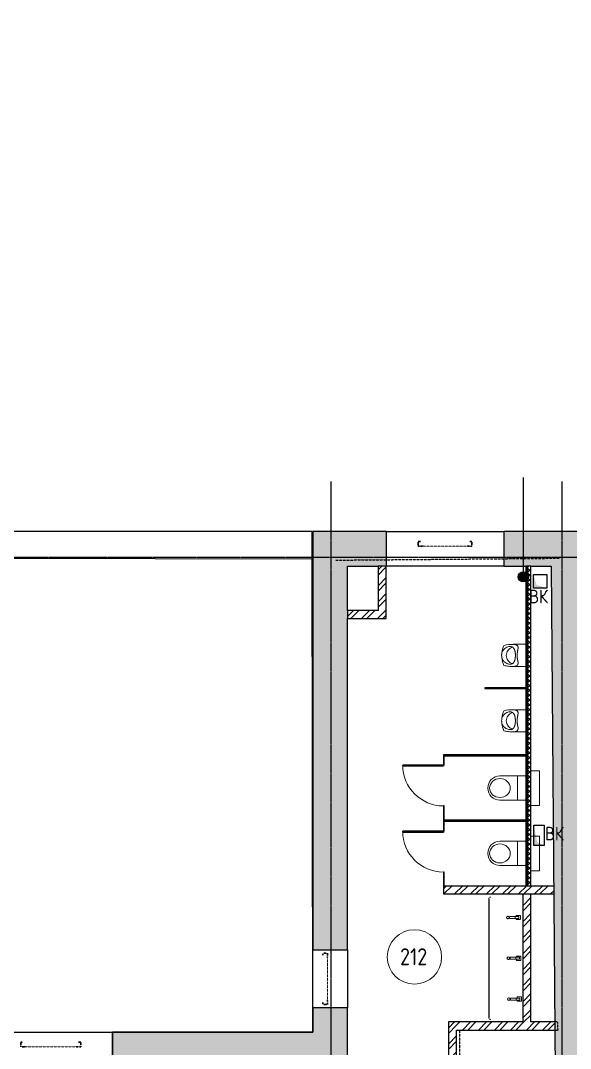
# Model space of a CAD drawing. Header units: millimetres. Extents: x -33838 to 476301, y -41806 to 120107.
# Drawn here: x 142577 to 150672, y 13478 to 28605 of the extents above; entities that cross this region are included whole.
import ezdxf

# ---------------------------------------------------------------- set-up
doc = ezdxf.new("R2010")
doc.units = ezdxf.units.MM
for name, pattern in [('ADSK_Линия сетки', [25, 20, -2.5, 0, -2.5]), ('ADSK_Сверху', [4.5, 3, -1.5]), ('ADSK_Снесено', [4.5, 3, -1.5])]:
    doc.linetypes.add(name, pattern=pattern)
for name, color, linetype, lineweight, true_color in [('_ Окна', 5, 'Continuous', 30, 0x0000ff), ('Линии', 7, 'Continuous', 9, 0x00a600), ('Обобщенные модели', 5, 'Continuous', 18, 0x0000ff), ('Стены внутренние', 5, 'Continuous', 18, 0x0000ff), ('Стены наружные', 1, 'ADSK_Снесено', 18, 0xff0000), ('Стены штриховка', 5, 'Continuous', 18, 0x0000ff)]:
    doc.layers.add(name, color=color, linetype=linetype, lineweight=lineweight, true_color=true_color)
for name, color, linetype, lineweight in [('Аннотация', 7, 'Continuous', 9), ('Двери', 251, 'Continuous', 18), ('Марки помещений', 7, 'Continuous', 20), ('Окна', 251, 'Continuous', 18), ('Перекрытие', 7, 'Continuous', 18), ('Сантехника', 251, 'Continuous', 18), ('Узлы', 7, 'Continuous', 18)]:
    doc.layers.add(name, color=color, linetype=linetype, lineweight=lineweight)
doc.styles.add('GOST Common_1', font='GOST Common_0.ttf', dxfattribs={"width": 0.9, "height": 200})
doc.styles.add('GOST Common_2', font='GOST Common_0.ttf', dxfattribs={"width": 0.9, "height": 250})
pattern_1 = [(45, (108139.4, 150), (-117.8655, 117.8655), []), (45, (108217.98, 150), (-117.8655, 117.8655), [])]
pattern_2 = [(45, (108139.4, 150), (-70.71068, 70.71068), [])]

# ---------------------------------------------------------------- blocks, each defined once
blk = doc.blocks.new('Витраж-тент со смещением вовне - 60мм 30 сдвиг-1466982-02 План 2-го этажа маркировочный')
at = {"layer": '_ Окна', "color": 161, "linetype": 'ADSK_Сверху', "true_color": 0xaaaaff}
for p, q in [((-440, 25), (-440, -45)), ((-440, 25), (-410, 25)), ((-440, -45), (-440, 25)), ((440, 25), (410, 25)), ((440, -45), (440, 25)), ((440, -45), (440, 25)), ((-380, -45), (-440, -45)), ((-380, -35), (-380, -45)), ((380, -35), (380, -45)), ((380, -45), (440, -45))]:
    blk.add_line(p, q, dxfattribs=at)
at = {"layer": 'Окна', "color": 161, "linetype": 'ADSK_Сверху', "true_color": 0xaaaaff}
blk.add_line((-380, -45), (380, -45), dxfattribs=at)
blk = doc.blocks.new('Витраж-тент со смещением вовне - 60мм 30 сдвиг-2061572-02 План 2-го этажа маркировочный')
at = {"layer": '_ Окна', "color": 161, "linetype": 'ADSK_Сверху', "true_color": 0xaaaaff}
for p, q in [((-395, 25), (-395, -45)), ((-395, 25), (-365, 25)), ((-395, -45), (-395, 25)), ((395, 25), (365, 25)), ((395, -45), (395, 25)), ((395, -45), (395, 25)), ((-335, -45), (-395, -45)), ((-335, -35), (-335, -45)), ((335, -35), (335, -45)), ((335, -45), (395, -45))]:
    blk.add_line(p, q, dxfattribs=at)
at = {"layer": 'Окна', "color": 161, "linetype": 'ADSK_Сверху', "true_color": 0xaaaaff}
blk.add_line((-335, -45), (335, -45), dxfattribs=at)
blk = doc.blocks.new('Витраж-тент со смещением вовне - 60мм 30 сдвиг-1466941-02 План 2-го этажа маркировочный')
at = {"layer": '_ Окна', "color": 161, "linetype": 'ADSK_Сверху', "true_color": 0xaaaaff}
for p, q in [((-379, 25), (-379, -45)), ((-379, 25), (-349, 25)), ((-379, -45), (-379, 25)), ((379, 25), (349, 25)), ((379, -45), (379, 25)), ((379, -45), (379, 25)), ((-319, -45), (-379, -45)), ((-319, -35), (-319, -45)), ((319, -35), (319, -45)), ((319, -45), (379, -45))]:
    blk.add_line(p, q, dxfattribs=at)
at = {"layer": 'Окна', "color": 161, "linetype": 'ADSK_Сверху', "true_color": 0xaaaaff}
blk.add_line((-319, -45), (319, -45), dxfattribs=at)
blk = doc.blocks.new('Раковина с 2-3 кранами для санузла - 500x1800 3 taps-2317887-02 План 2-го этажа маркировочный')
at = {"layer": 'Сантехника'}
for p, q in [((-764, 503), (-763, 504)), ((1018, 499), (1019, 498)), ((-490, 189), (-460, 189)), ((-490, 189), (-490, 166)), ((-460, 189), (-490, 189)), ((-490, 106), (-490, 166)), ((-460, 166), (-460, 189)), ((-460, 166), (-460, 106)), ((110, 197), (140, 197)), ((110, 197), (110, 174)), ((140, 197), (110, 197)), ((110, 114), (110, 174)), ((140, 174), (140, 197)), ((140, 174), (140, 114)), ((710, 204), (740, 204)), ((710, 204), (710, 181)), ((740, 204), (710, 204)), ((710, 121), (710, 181)), ((740, 181), (740, 204)), ((740, 181), (740, 121)), ((-507, 91), (-507, 32)), ((-490, 93), (-505, 93)), ((-505, 30), (-445, 30)), ((-490, 71), (-490, 106)), ((-460, 106), (-490, 106)), ((-490, 51), (-490, 71)), ((-460, 51), (-490, 51)), ((-460, 106), (-460, 71)), ((-445, 93), (-460, 93)), ((-460, 71), (-460, 51)), ((-444, 32), (-444, 91)), ((93, 99), (93, 39)), ((110, 101), (95, 101)), ((95, 38), (155, 38)), ((110, 79), (110, 114)), ((140, 114), (110, 114)), ((110, 59), (110, 79)), ((140, 59), (110, 59)), ((140, 114), (140, 79)), ((155, 101), (140, 101)), ((140, 79), (140, 59)), ((156, 39), (156, 99)), ((693, 106), (693, 47)), ((710, 108), (695, 108)), ((695, 45), (755, 45)), ((710, 86), (710, 121)), ((740, 121), (710, 121)), ((710, 66), (710, 86)), ((740, 66), (710, 66)), ((740, 121), (740, 86)), ((755, 108), (740, 108)), ((740, 86), (740, 66)), ((756, 47), (756, 106))]:
    blk.add_line(p, q, dxfattribs=at)
at = {"layer": 'Сантехника', "flags": 128}
for points in [[(-775, 480), (-775, 481), (-775, 482), (-775, 484), (-775, 485), (-774, 486), (-774, 487)], [(-773, 489), (-773, 491), (-773, 492), (-772, 493), (-772, 494)], [(-770, 496), (-770, 497), (-769, 498), (-768, 499), (-768, 500)], [(-758, 507), (-757, 508), (-756, 508), (-755, 508)], [(-752, 509), (-751, 509), (-750, 510), (-749, 510), (-748, 510), (-747, 510), (-745, 510), (-745, 510)], [(995, 510), (996, 510), (997, 510), (999, 510), (1000, 510), (1001, 509), (1002, 509)], [(1004, 508), (1006, 508), (1007, 508), (1008, 507), (1009, 507)], [(1011, 505), (1012, 505), (1013, 504), (1014, 503), (1015, 503)], [(1022, 493), (1023, 492), (1023, 491), (1023, 490)], [(1024, 487), (1024, 486), (1025, 485), (1025, 484), (1025, 483), (1025, 482), (1025, 480), (1025, 480)]]:
    blk.add_lwpolyline(points, dxfattribs=at)
at = {"layer": 'Сантехника'}
for centre, radius, start, end in [((-475, 215), 20, 0, 180), ((-475, 215), 20, 180, 360), ((-475, 215), 18.2, 165.1578, 180), ((-475, 215), 18.2, 180, 191.3408), ((-475, 215), 16.3, 175.3673, 180), ((-475, 215), 16.3, 175.3673, 180), ((-475, 215), 16.3, 180, 198.6206), ((-475, 215), 16.3, 180, 198.6206), ((-475, 215), 18.2, 208.9833, 219.7338), ((-475, 215), 18.2, 95.8453, 146.6627), ((-475, 215), 16.3, 216.8749, 225), ((-475, 215), 16.3, 216.8749, 225), ((-475, 215), 18.2, 225, 229.4056), ((-475, 215), 18.2, 232.7593, 242.7191), ((-475, 215), 18.2, 265.131, 274.1833), ((-475, 215), 18.2, 85.131, 94.1833), ((-475, 215), 18.2, 275.8453, 326.6627), ((-475, 215), 18.2, 52.7593, 62.7191), ((-475, 215), 16.3, 36.8749, 45), ((-475, 215), 16.3, 36.8749, 45), ((-475, 215), 18.2, 45, 49.4056), ((-475, 215), 18.2, 28.9833, 39.7338), ((-475, 215), 16.3, 0, 18.6206), ((-475, 215), 16.3, 0, 18.6206), ((-475, 215), 16.3, 355.3673, 360), ((-475, 215), 16.3, 355.3673, 360), ((-475, 215), 18.2, 0, 11.3408), ((-475, 215), 18.2, 345.1578, 360), ((125, 222), 20, 0, 180), ((125, 222), 20, 180, 360), ((125, 222), 18.2, 165.1578, 180), ((125, 222), 18.2, 180, 191.3408), ((125, 222), 16.3, 175.3673, 180), ((125, 222), 16.3, 175.3673, 180), ((125, 222), 16.3, 180, 198.6206), ((125, 222), 16.3, 180, 198.6206), ((125, 222), 18.2, 208.9833, 219.7338), ((125, 222), 18.2, 95.8453, 146.6627), ((125, 222), 16.3, 216.8749, 225), ((125, 222), 16.3, 216.8749, 225), ((125, 222), 18.2, 225, 229.4056), ((125, 222), 18.2, 232.7593, 242.7191), ((125, 222), 18.2, 265.131, 274.1833), ((125, 222), 18.2, 85.131, 94.1833), ((125, 222), 18.2, 275.8453, 326.6627), ((125, 222), 18.2, 52.7593, 62.7191), ((125, 222), 16.3, 36.8749, 45), ((125, 222), 16.3, 36.8749, 45), ((125, 222), 18.2, 45, 49.4056), ((125, 222), 18.2, 28.9833, 39.7338), ((125, 222), 16.3, 0, 18.6206), ((125, 222), 16.3, 0, 18.6206), ((125, 222), 16.3, 355.3673, 360), ((125, 222), 16.3, 355.3673, 360), ((125, 222), 18.2, 0, 11.3408), ((125, 222), 18.2, 345.1578, 360), ((725, 230), 20, 0, 180), ((725, 230), 20, 180, 360), ((725, 230), 18.2, 165.1578, 180), ((725, 230), 18.2, 180, 191.3408), ((725, 230), 16.3, 175.3673, 180), ((725, 230), 16.3, 175.3673, 180), ((725, 230), 16.3, 180, 198.6206), ((725, 230), 16.3, 180, 198.6206), ((725, 230), 18.2, 208.9833, 219.7338), ((725, 230), 18.2, 95.8453, 146.6627), ((725, 230), 16.3, 216.8749, 225), ((725, 230), 16.3, 216.8749, 225), ((725, 230), 18.2, 225, 229.4056), ((725, 230), 18.2, 232.7593, 239.3212), ((725, 230), 18.2, 265.131, 274.1833), ((725, 230), 18.2, 85.131, 94.1833), ((725, 230), 18.2, 275.8453, 326.6627), ((725, 230), 18.2, 52.7593, 62.7191), ((725, 230), 16.3, 36.8749, 45), ((725, 230), 16.3, 36.8749, 45), ((725, 230), 18.2, 45, 49.4056), ((725, 230), 18.2, 28.9833, 39.7338), ((725, 230), 16.3, 0, 18.6206), ((725, 230), 16.3, 0, 18.6206), ((725, 230), 16.3, 355.3673, 360), ((725, 230), 16.3, 355.3673, 360), ((725, 230), 18.2, 0, 11.3408), ((725, 230), 18.2, 345.1578, 360), ((-505, 91), 1.87, 120, 150), ((-505, 91), 1.87, 90, 180), ((-505, 91), 1.87, 120, 150), ((-505, 91), 1.87, 120, 150), ((-505, 32), 1.49, 180, 270), ((-445, 91), 1.87, 0, 90), ((-445, 32), 1.49, 270, 360), ((-445, 91), 1.87, 30, 60), ((-445, 91), 1.87, 30, 60), ((-445, 91), 1.87, 30, 60), ((95, 99), 1.87, 90, 180), ((95, 99), 1.87, 120, 150), ((95, 99), 1.87, 120, 150), ((95, 99), 1.87, 120, 150), ((95, 39), 1.49, 180, 270), ((155, 99), 1.87, 0, 90), ((155, 39), 1.49, 270, 360), ((155, 99), 1.87, 30, 60), ((155, 99), 1.87, 30, 60), ((155, 99), 1.87, 30, 60), ((695, 106), 1.87, 120, 150), ((695, 106), 1.87, 90, 180), ((695, 106), 1.87, 120, 150), ((695, 106), 1.87, 120, 150), ((695, 47), 1.49, 180, 270), ((755, 106), 1.87, 0, 90), ((755, 47), 1.49, 270, 360), ((755, 106), 1.87, 30, 60), ((755, 106), 1.87, 30, 60), ((755, 106), 1.87, 30, 60)]:
    blk.add_arc(centre, radius, start, end, dxfattribs=at)
blk = doc.blocks.new('Дверь-Одинарная-Панель - 600 x 2150 мм с_у-1872435-02 План 2-го этажа маркировочный')
at = {"layer": 'Двери', "lineweight": 30}
for p, q in [((300, 606), (288, 606)), ((288, 606), (288, 6)), ((300, 6), (300, 606)), ((288, 6), (300, 6))]:
    blk.add_line(p, q, dxfattribs=at)
at = {"layer": 'Двери'}
blk.add_arc((300, 6), 600, 90, 180, dxfattribs=at)
blk = doc.blocks.new('Туалет подвесной-Moderna R-Laufen - 000 White-V214-02 План 2-го этажа маркировочный')
at = {"layer": 'Обобщенные модели'}
for p, q in [((-53, 419), (-53, 47)), ((303, 47), (303, 419)), ((-43, 158), (293, 158))]:
    blk.add_line(p, q, dxfattribs=at)
for centre, radius, start, end in [((125, 419), 178, 360, 180), ((-43, 168), 9.89, 180, 270), ((293, 168), 9.89, 270, 360), ((-43, 47), 9.89, 180, 270), ((293, 47), 9.89, 270, 360)]:
    blk.add_arc(centre, radius, start, end, dxfattribs=at)
blk.add_ellipse((125, 418), major_axis=(0, 152), ratio=0.916517, dxfattribs=at)
at = {"layer": 'Сантехника'}
for p, q in [((-130, -38), (-130, -163)), ((380, -163), (380, -38)), ((-130, -163), (380, -163))]:
    blk.add_line(p, q, dxfattribs=at)
blk = doc.blocks.new('Туалет подвесной-Moderna R-Laufen - 000 White-2284892-02 План 2-го этажа маркировочный')
at = {"layer": 'Обобщенные модели'}
for p, q in [((-53, 419), (-53, 47)), ((303, 47), (303, 419)), ((-43, 158), (293, 158))]:
    blk.add_line(p, q, dxfattribs=at)
for centre, radius, start, end in [((125, 419), 178, 360, 180), ((-43, 168), 9.89, 180, 270), ((293, 168), 9.89, 270, 360), ((-43, 47), 9.89, 180, 270), ((293, 47), 9.89, 270, 360)]:
    blk.add_arc(centre, radius, start, end, dxfattribs=at)
blk.add_ellipse((125, 418), major_axis=(0, 152), ratio=0.916517, dxfattribs=at)
at = {"layer": 'Сантехника'}
for p, q in [((-130, -38), (-130, -163)), ((380, -163), (380, -38)), ((-130, -163), (380, -163))]:
    blk.add_line(p, q, dxfattribs=at)
blk = doc.blocks.new('Urinal_Commercial_14201 - UT104EV-1823124-02 План 2-го этажа маркировочный')
at = {"layer": 'Сантехника'}
for p, q in [((41691, 18313), (41875, 18313)), ((41875, 17987), (41691, 17987))]:
    blk.add_line(p, q, dxfattribs=at)
for centre, radius, start, end in [((41875, 18150), 353, 155.4197, 173.7904), ((41708, 18150), 120, 141.9939, 180.0061), ((41728, 18134), 146, 110.0061, 141.9939), ((41875, 18150), 353, 186.2096, 204.5782), ((41708, 18150), 120, 179.9939, 218.0061), ((41728, 18166), 146, 218.0061, 249.9939)]:
    blk.add_arc(centre, radius, start, end, dxfattribs=at)
blk.add_ellipse((41787, 17229), major_axis=(-199, 1075), ratio=0.694076, start_param=6.146838, end_param=6.328057, dxfattribs=at)
for points, knots in [([(41748, 18150), (41748, 18158), (41749, 18171), (41750, 18185), (41752, 18193), (41752, 18199), (41753, 18205), (41754, 18211), (41755, 18217), (41756, 18222), (41757, 18228), (41759, 18233), (41759, 18238), (41760, 18241), (41760, 18244), (41761, 18246), (41761, 18250), (41761, 18254), (41762, 18258), (41762, 18261), (41762, 18264), (41762, 18268), (41761, 18273), (41760, 18280), (41756, 18287), (41752, 18292), (41749, 18296), (41746, 18298), (41743, 18300), (41739, 18302), (41736, 18304), (41732, 18306), (41728, 18307), (41725, 18308), (41721, 18309), (41715, 18311), (41705, 18312), (41697, 18313), (41691, 18313)], [-1, -1, -1, -1, -0.909091, -0.863636, -0.840909, -0.818182, -0.795455, -0.772727, -0.75, -0.727273, -0.704545, -0.681818, -0.659091, -0.647727, -0.636364, -0.625, -0.613636, -0.590909, -0.568182, -0.556818, -0.545455, -0.522727, -0.5, -0.454545, -0.409091, -0.363636, -0.340909, -0.318182, -0.295455, -0.272727, -0.25, -0.227273, -0.204545, -0.181818, -0.159091, -0.136364, -0.090909, 0, 0, 0, 0]), ([(41722, 18150), (41722, 18154), (41722, 18159), (41722, 18166), (41722, 18172), (41721, 18177), (41721, 18182), (41720, 18187), (41720, 18192), (41719, 18196), (41718, 18201), (41717, 18206), (41716, 18210), (41715, 18214), (41714, 18218), (41713, 18222), (41712, 18227), (41710, 18232), (41708, 18237), (41705, 18241), (41703, 18247), (41699, 18253), (41694, 18258), (41690, 18263), (41685, 18267), (41678, 18272), (41668, 18277), (41655, 18280), (41641, 18281), (41621, 18279), (41596, 18271), (41572, 18256), (41554, 18239), (41542, 18225), (41532, 18208), (41526, 18195), (41524, 18188)], [-1, -1, -1, -1, -0.975, -0.9625, -0.95, -0.9375, -0.925, -0.9125, -0.9, -0.8875, -0.875, -0.8625, -0.85, -0.8375, -0.825, -0.8125, -0.8, -0.775, -0.7625, -0.75, -0.725, -0.7, -0.675, -0.65, -0.625, -0.6, -0.55, -0.5, -0.45, -0.4, -0.3, -0.2, -0.15, -0.1, -0.05, 0, 0, 0, 0]), ([(41524, 18112), (41526, 18105), (41532, 18092), (41542, 18075), (41554, 18061), (41572, 18044), (41596, 18029), (41621, 18021), (41641, 18019), (41655, 18020), (41668, 18023), (41678, 18028), (41685, 18033), (41690, 18037), (41694, 18042), (41699, 18047), (41703, 18053), (41705, 18059), (41708, 18063), (41710, 18068), (41712, 18073), (41713, 18078), (41714, 18082), (41715, 18086), (41716, 18090), (41717, 18094), (41718, 18099), (41719, 18103), (41720, 18108), (41720, 18113), (41721, 18118), (41721, 18123), (41722, 18128), (41722, 18134), (41722, 18141), (41722, 18146), (41722, 18150)], [-1, -1, -1, -1, -0.95, -0.9, -0.85, -0.8, -0.7, -0.6, -0.55, -0.5, -0.45, -0.4, -0.375, -0.35, -0.325, -0.3, -0.275, -0.25, -0.2375, -0.225, -0.2, -0.1875, -0.175, -0.1625, -0.15, -0.1375, -0.125, -0.1125, -0.1, -0.0875, -0.075, -0.0625, -0.05, -0.0375, -0.025, 0, 0, 0, 0]), ([(41691, 17987), (41695, 17987), (41705, 17987), (41716, 17989), (41724, 17991), (41730, 17993), (41735, 17995), (41739, 17997), (41742, 17999), (41746, 18002), (41751, 18006), (41755, 18011), (41758, 18016), (41760, 18022), (41761, 18028), (41762, 18034), (41762, 18038), (41762, 18042), (41762, 18046), (41761, 18050), (41761, 18054), (41760, 18058), (41759, 18062), (41759, 18066), (41758, 18070), (41757, 18074), (41756, 18079), (41755, 18085), (41754, 18092), (41752, 18101), (41750, 18114), (41749, 18130), (41748, 18143), (41748, 18150)], [-1, -1, -1, -1, -0.928571, -0.857143, -0.821429, -0.785714, -0.75, -0.732143, -0.714286, -0.678571, -0.642857, -0.607143, -0.571429, -0.535714, -0.5, -0.464286, -0.446429, -0.428571, -0.410714, -0.392857, -0.375, -0.357143, -0.339286, -0.321429, -0.303571, -0.285714, -0.267857, -0.25, -0.214286, -0.178571, -0.142857, -0.071429, 0, 0, 0, 0])]:
    blk.add_open_spline(points, degree=3, knots=knots, dxfattribs=at)
for points in [[(41524, 18188), (41523, 18184), (41521, 18176), (41520, 18163), (41520, 18154), (41520, 18150)], [(41520, 18150), (41520, 18146), (41520, 18137), (41521, 18124), (41523, 18116), (41524, 18112)], [(41554, 18003), (41565, 18000), (41588, 17995), (41622, 17990), (41656, 17987), (41679, 17987), (41691, 17987)]]:
    blk.add_open_spline(points, degree=3, dxfattribs=at)
blk = doc.blocks.new('ADSK_Марка_Помещение_ОдноЗначение - Номер-247393-02 План 2-го этажа маркировочный')
at = {"layer": 'Марки помещений'}
blk.add_circle((0, 0), 4, dxfattribs=at)

msp = doc.modelspace()

# ---------------------------------------------------------------- hatches: boundary and pattern name
at = {"layer": 'Аннотация', "lineweight": 25, "true_color": 0x636466}
h = msp.add_hatch(color=251, dxfattribs=at)
edge = h.paths.add_edge_path()
edge.add_arc((149978.82367, 20418.75248), 75, 0, 360)
at = {"layer": 'Стены внутренние', "lineweight": 25, "true_color": 0x636466}
h = msp.add_hatch(dxfattribs=at)
h.set_pattern_fill('FP_2', color=251, style=0, pattern_type=2)
h.set_pattern_definition(pattern_1)
h.paths.add_polyline_path([(147841.30433, 19924.05859), (147961.30433, 19924.05859), (147961.30433, 20574.05859), (147841.30433, 20574.05859)])
h = msp.add_hatch(dxfattribs=at)
h.set_pattern_fill('FP_3', color=251, style=0, pattern_type=2)
h.set_pattern_definition([(45, (108139.4, 150), (-35.35534, 35.35534), []), (135, (108139.4, 150), (-35.35534, -35.35534), [])])
h.paths.add_polyline_path([(150039.74877, 15872.96205), (150089.74877, 15872.96205), (150089.74877, 20574.05859), (150039.74877, 20574.05859), (150039.74877, 16027.87461)])
msp.add_hatch(color=251, dxfattribs=at).paths.add_polyline_path([(150445.96841, 13048.09966), (150825.9518, 13051.74254), (150769.74877, 20574.05859), (150389.73817, 20574.05859), (150434.51707, 14580.76738)])
h = msp.add_hatch(dxfattribs=at)
h.set_pattern_fill('FP_2', color=251, style=0, pattern_type=2)
h.set_pattern_definition(pattern_1)
h.paths.add_polyline_path([(147924.77268, 19804.05859), (147961.30433, 19804.05859), (147961.30433, 19924.05859), (147391.30433, 19924.05859), (147391.30433, 19804.05859), (147841.30433, 19804.05859)])
h = msp.add_hatch(dxfattribs=at)
h.set_pattern_fill('FP_4', color=251, style=0, pattern_type=2)
h.set_pattern_definition(pattern_2)
h.paths.add_polyline_path([(150014.74877, 18774.96205), (150014.74877, 18786.96205), (149409.74457, 18786.96205), (149409.74457, 18774.96205)])
h = msp.add_hatch(dxfattribs=at)
h.set_pattern_fill('FP_4', color=251, style=0, pattern_type=2)
h.set_pattern_definition(pattern_2)
h.paths.add_polyline_path([(148802.74877, 17784.96205), (150014.74877, 17784.96205), (150014.74877, 17796.96205), (148802.74877, 17796.96205)])
h = msp.add_hatch(dxfattribs=at)
h.set_pattern_fill('FP_4', color=251, style=0, pattern_type=2)
h.set_pattern_definition(pattern_2)
h.paths.add_polyline_path([(148802.74877, 15872.96205), (148814.74877, 15872.96205), (148814.74877, 16072.96205), (148802.74877, 16072.96205)])
h.paths.add_polyline_path([(148802.74877, 16672.96205), (148814.74877, 16672.96205), (148814.74877, 17046.96205), (148802.74877, 17046.96205), (148802.74877, 16822.96205)])
h.paths.add_polyline_path([(148814.74877, 17646.96205), (148814.74877, 17784.96205), (148802.74877, 17784.96205), (148802.74877, 17646.96205)])
h = msp.add_hatch(dxfattribs=at)
h.set_pattern_fill('FP_4', color=251, style=0, pattern_type=2)
h.set_pattern_definition(pattern_2)
h.paths.add_polyline_path([(149461.03286, 16822.96205), (150014.74877, 16822.96205), (150014.74877, 16834.96205), (148814.74877, 16834.96205), (148814.74877, 16822.96205), (148895.00194, 16822.96205)])
h = msp.add_hatch(dxfattribs=at)
h.set_pattern_fill('FP_2', color=251, style=0, pattern_type=2)
h.set_pattern_definition(pattern_1)
h.paths.add_polyline_path([(150425.75901, 15752.96205), (150424.86243, 15872.96205), (148802.74877, 15872.96205), (148802.74877, 15752.96205), (150389.73817, 15752.96205)])
h = msp.add_hatch(dxfattribs=at)
h.set_pattern_fill('FP_2', color=251, style=0, pattern_type=2)
h.set_pattern_definition(pattern_1)
h.paths.add_polyline_path([(149969.74877, 13868.09966), (150089.74877, 13868.09966), (150089.74877, 15752.96205), (149969.74877, 15752.96205), (149969.74877, 13934.96205)])
h = msp.add_hatch(dxfattribs=at)
h.set_pattern_fill('FP_2', color=251, style=0, pattern_type=2)
h.set_pattern_definition(pattern_1)
h.paths.add_polyline_path([(148875.96841, 13033.04813), (148995.96841, 13034.19856), (148995.96841, 13868.09966), (148875.96841, 13868.09966), (148875.96841, 13048.09966)])
h = msp.add_hatch(dxfattribs=at)
h.set_pattern_fill('FP_2', color=251, style=0, pattern_type=2)
h.set_pattern_definition(pattern_1)
h.paths.add_polyline_path([(150440.73835, 13748.09966), (150439.84177, 13868.09966), (148995.96841, 13868.09966), (148995.96841, 13748.09966), (150389.73817, 13748.09966)])
at = {"layer": 'Стены наружные', "linetype": 'Continuous', "lineweight": 25, "true_color": 0x636466}
h = msp.add_hatch(color=251, dxfattribs=at)
h.paths.add_polyline_path([(154682.61168, 20574.05859), (154682.61168, 21084.05859), (153623.87611, 21084.05859), (153623.87611, 20574.05859), (154681.43432, 20574.05859)])
h.paths.add_polyline_path([(151623.87611, 20574.05859), (151623.87611, 21084.05859), (149692.58072, 21084.05859), (149692.58072, 20574.05859), (150825.9518, 20574.05859)])
h.paths.add_polyline_path([(147624.34134, 20574.05859), (147962.58072, 20574.05859), (147962.58072, 21084.05859), (146881.30433, 21084.05859), (146881.30433, 20574.05859), (147391.30433, 20574.05859)])
h = msp.add_hatch(color=251, dxfattribs=at)
h.paths.add_polyline_path([(147271.63279, 13716.63165), (147391.30433, 13716.63165), (147391.30433, 14076.91422), (146881.30433, 14076.91422), (146881.30433, 13716.63165), (146987.30606, 13716.63165)])
h.paths.add_polyline_path([(147271.63279, 14926.91422), (147391.30433, 14926.91422), (147391.30433, 20574.05859), (146881.30433, 20574.05859), (146881.30433, 14926.91422), (146987.30606, 14926.91422)])
h = msp.add_hatch(color=251, dxfattribs=at)
h.paths.add_polyline_path([(145083.02013, 13206.63165), (147391.30433, 13206.63165), (147391.30433, 13716.63165), (143932.16837, 13716.63165), (143932.16837, 13206.63165)])
h.paths.add_polyline_path([(141113.17733, 13206.63165), (142112.16837, 13206.63165), (142112.16837, 13716.63165), (141113.17733, 13716.63165), (141113.17733, 13231.10037)])
h.paths.add_polyline_path([(138315.18046, 13206.63165), (139293.17733, 13206.63165), (139293.17733, 13716.63165), (138315.18046, 13716.63165), (138315.18046, 13261.27209)])
h.paths.add_polyline_path([(136495.18046, 13206.63165), (136495.18046, 13716.63165), (135501.45161, 13716.63165), (135501.45161, 13206.63165)])
h.paths.add_polyline_path([(132938.28842, 13206.63165), (133681.45161, 13206.63165), (133681.45161, 13716.63165), (132691.76651, 13716.63165), (132691.76651, 13206.63165)])
h.paths.add_polyline_path([(130871.76651, 13206.63165), (130871.76651, 13716.63165), (129873.38316, 13716.63165), (129873.38316, 13206.63165)])
h.paths.add_polyline_path([(127293.77171, 13206.63165), (128053.38316, 13206.63165), (128053.38316, 13716.63165), (127043.97335, 13716.63165), (127043.97335, 13206.63165)])
h.paths.add_polyline_path([(124752.4505, 13206.63165), (125223.97335, 13206.63165), (125223.97335, 13716.63165), (124246.97335, 13716.63165), (124246.97335, 13206.63165)])
h.paths.add_polyline_path([(119669.8081, 13206.63165), (122426.97335, 13206.63165), (122426.97335, 13716.63165), (119440.71759, 13716.63165), (119440.71759, 13359.61744), (119399.51053, 13309.61744), (119314.63569, 13309.61744), (119314.63569, 13206.63165), (119440.71759, 13206.63165)])
at = {"layer": 'Узлы', "lineweight": 25, "true_color": 0x636466}
for points in [[(150165.66254, 20250.5099), (150325.97335, 20250.5099), (150175.47083, 20300.00737), (150125.97335, 20450.5099), (150125.97335, 20250.5099)], [(150183.51116, 16463.35391), (150284.01368, 16463.35391), (150183.51116, 16512.85138), (150134.01368, 16763.35391), (150134.01368, 16463.35391), (150165.66254, 16463.35391)]]:
    msp.add_hatch(color=251, dxfattribs=at).paths.add_polyline_path(points)

# ---------------------------------------------------------------- linework, layer by layer
at = {"linetype": 'ADSK_Линия сетки', "lineweight": 25}
for p, q in [((147149.30993, -3863.55169), (147149.30993, 21818.8012)), ((150549.30993, -3863.55169), (150549.30993, 21818.8012)), ((97053.17482, 20706.78828), (165281.11784, 20706.78828))]:
    msp.add_line(p, q, dxfattribs=at)
at = {"color": 251, "lineweight": 25, "true_color": 0x636466}
msp.add_line((149469.74877, 15674.96205), (149469.74877, 13934.96205), dxfattribs=at)
msp.add_lwpolyline([(119444.63569, 21068.63165), (119440.71759, 13720.1816), (122426.97335, 13716.63165), (122426.97335, 13206.63165), (120564.5631, 13206.63165), (120564.5631, 11328.12025), (143932.16837, 11328.12025), (143932.16837, 13716.63165), (146881.30433, 13716.63165), (146869.10338, 21084.05859), (139456.41559, 21084.05859), (139456.41559, 43675.12698), (126595.23494, 43675.12698), (126595.23494, 21068.63165), (119444.63569, 21068.63165)], dxfattribs=at)
at = {"layer": 'Аннотация', "color": 251, "lineweight": 25, "true_color": 0x636466}
msp.add_line((149978.82367, 20418.75248), (149978.82367, 21878.69048), dxfattribs=at)
msp.add_circle((149978.82367, 20418.75248), 75, dxfattribs=at)
at = {"layer": 'Линии', "color": 251, "lineweight": 25, "true_color": 0x636466}
for p, q in [((150125.97335, 20450.5099), (150325.97335, 20450.5099)), ((150125.97335, 20250.5099), (150125.97335, 20450.5099)), ((150325.97335, 20450.5099), (150325.97335, 20250.5099)), ((150325.97335, 20250.5099), (150125.97335, 20250.5099)), ((150134.01368, 16763.35391), (150284.01368, 16763.35391)), ((150134.01368, 16463.35391), (150134.01368, 16763.35391)), ((150284.01368, 16763.35391), (150284.01368, 16463.35391)), ((150284.01368, 16463.35391), (150134.01368, 16463.35391))]:
    msp.add_line(p, q, dxfattribs=at)
at = {"layer": 'Перекрытие', "color": 251, "lineweight": 25, "true_color": 0x636466}
msp.add_line((146881.30433, 20678.95589), (139394.91701, 20694.37131), dxfattribs=at)
at = {"layer": 'Перекрытие', "color": 251, "linetype": 'ADSK_Сверху', "lineweight": 25, "true_color": 0x636466}
msp.add_line((147220.53037, 20663.61455), (150510.29897, 20692.25372), dxfattribs=at)
at = {"layer": 'Стены внутренние', "color": 251, "lineweight": 25, "true_color": 0x636466}
for p, q in [((147841.30433, 20574.05859), (147841.30433, 19924.05859)), ((147961.30433, 20574.05859), (147841.30433, 20574.05859)), ((147961.30433, 19804.05859), (147961.30433, 20574.05859)), ((150014.74877, 20574.05859), (150014.74877, 15872.96205)), ((150038.74877, 20574.05859), (150014.74877, 20574.05859)), ((150089.74877, 20574.05859), (150039.74877, 20574.05859)), ((150089.74877, 15872.96205), (150089.74877, 20574.05859)), ((150389.73817, 20574.05859), (150445.96841, 13048.09966)), ((147841.30433, 19924.05859), (147391.30433, 19924.05859)), ((147391.30433, 19924.05859), (147391.30433, 19804.05859)), ((147391.30433, 19804.05859), (147961.30433, 19804.05859)), ((150029.74457, 18786.96205), (149409.74457, 18786.96205)), ((149409.74457, 18786.96205), (149409.74457, 18774.96205)), ((149409.74457, 18774.96205), (150029.74457, 18774.96205)), ((150029.74457, 18774.96205), (150029.74457, 18786.96205)), ((150029.74457, 17796.96205), (148802.74877, 17796.96205)), ((148802.74877, 17796.96205), (148802.74877, 17646.96205)), ((148814.74877, 17784.96205), (150029.74457, 17784.96205)), ((148814.74877, 17646.96205), (148814.74877, 17784.96205)), ((150029.74457, 17784.96205), (150029.74457, 17796.96205)), ((148802.74877, 17646.96205), (148814.74877, 17646.96205)), ((148802.74877, 17046.96205), (148802.74877, 16672.96205)), ((148814.74877, 17046.96205), (148802.74877, 17046.96205)), ((148814.74877, 16834.96205), (148814.74877, 17046.96205)), ((150029.74457, 16834.96205), (148814.74877, 16834.96205)), ((148814.74877, 16672.96205), (148814.74877, 16822.96205)), ((148814.74877, 16822.96205), (150029.74457, 16822.96205)), ((150029.74457, 16822.96205), (150029.74457, 16834.96205)), ((148802.74877, 16672.96205), (148814.74877, 16672.96205)), ((148802.74877, 16072.96205), (148802.74877, 15752.96205)), ((148814.74877, 16072.96205), (148802.74877, 16072.96205)), ((148814.74877, 15872.96205), (148814.74877, 16072.96205)), ((148802.74877, 15872.96205), (150424.86243, 15872.96205)), ((148802.74877, 15752.96205), (150425.75901, 15752.96205)), ((149969.74877, 15752.96205), (149969.74877, 13868.09966)), ((150089.74877, 13868.09966), (150089.74877, 15752.96205)), ((148875.96841, 13868.09966), (148875.96841, 13033.04813)), ((149969.74877, 13868.09966), (148875.96841, 13868.09966)), ((150439.84177, 13868.09966), (150089.74877, 13868.09966)), ((148995.96841, 13034.19856), (148995.96841, 13748.09966)), ((148995.96841, 13748.09966), (150440.73835, 13748.09966))]:
    msp.add_line(p, q, dxfattribs=at)
at = {"layer": 'Стены внутренние', "color": 251, "linetype": 'ADSK_Сверху', "lineweight": 25, "true_color": 0x636466}
for p, q in [((149969.74877, 14009.17427), (149969.74877, 13868.09966)), ((150089.74877, 13868.09966), (150089.74877, 14009.17427)), ((149969.74877, 13868.09966), (148978.8058, 13868.09966)), ((150482.83857, 13868.09966), (150089.74877, 13868.09966)), ((150482.83857, 13868.09966), (150484.08714, 13748.09966)), ((149041.36594, 13034.63379), (149041.36594, 13748.09966)), ((149041.36594, 13748.09966), (150484.08714, 13748.09966))]:
    msp.add_line(p, q, dxfattribs=at)
at = {"layer": 'Стены наружные', "color": 251, "linetype": 'Continuous', "lineweight": 25, "true_color": 0x636466}
for p, q in [((147962.58072, 21084.05859), (146881.30433, 21084.05859)), ((146881.30433, 21084.05859), (146881.30433, 14926.91422)), ((147962.58072, 20574.05859), (147962.58072, 21084.05859)), ((147962.58072, 21084.05859), (149692.58072, 21084.05859)), ((151623.87611, 21084.05859), (149692.58072, 21084.05859)), ((149692.58072, 21084.05859), (149692.58072, 20574.05859)), ((147391.30433, 20574.05859), (147841.30433, 20574.05859)), ((147391.30433, 19924.05859), (147391.30433, 20574.05859)), ((147961.30433, 20574.05859), (147962.58072, 20574.05859)), ((149692.58072, 20574.05859), (147962.58072, 20574.05859)), ((149692.58072, 20574.05859), (150014.74877, 20574.05859)), ((150089.74877, 20574.05859), (150389.73817, 20574.05859)), ((147391.30433, 14926.91422), (147391.30433, 19804.05859)), ((146881.30433, 14926.91422), (147391.30433, 14926.91422)), ((146881.30433, 14076.91422), (146881.30433, 14926.91422)), ((147391.30433, 14926.91422), (147391.30433, 14076.91422)), ((147391.30433, 14076.91422), (146881.30433, 14076.91422)), ((146881.30433, 14076.91422), (146881.30433, 13716.63165)), ((147391.30433, 13206.63165), (147391.30433, 14076.91422)), ((142112.16837, 13716.63165), (143932.16837, 13716.63165)), ((146881.30433, 13716.63165), (143932.16837, 13716.63165)), ((143932.16837, 13716.63165), (143932.16837, 13206.63165))]:
    msp.add_line(p, q, dxfattribs=at)
at = {"layer": 'Стены штриховка', "color": 251, "lineweight": 25, "true_color": 0x636466}
for p, q in [((150026.74877, 20574.05859), (150026.74877, 15872.96205)), ((150039.74877, 20574.05859), (150038.74877, 20574.05859)), ((150038.74877, 20574.05859), (150038.74877, 15872.96205)), ((150039.74877, 20574.05859), (150039.74877, 15872.96205))]:
    msp.add_line(p, q, dxfattribs=at)

# ---------------------------------------------------------------- block references
at = {"layer": '_ Окна', "color": 251, "linetype": 'ADSK_Сверху', "lineweight": 25, "true_color": 0x636466}
for name, p in [('Витраж-тент со смещением вовне - 60мм 30 сдвиг-2061572-02 План 2-го этажа маркировочный', (148827.58072, 20914.05859)), ('Витраж-тент со смещением вовне - 60мм 30 сдвиг-1466982-02 План 2-го этажа маркировочный', (143022.16837, 13546.63165))]:
    msp.add_blockref(name, p, dxfattribs=at)
at = {"layer": '_ Окна', "color": 251, "linetype": 'ADSK_Сверху', "lineweight": 25, "true_color": 0x636466, "rotation": 90.00000000000027}
msp.add_blockref('Витраж-тент со смещением вовне - 60мм 30 сдвиг-1466941-02 План 2-го этажа маркировочный', (147051.30433, 14501.91422), dxfattribs=at)
at = {"layer": 'Двери', "color": 251, "lineweight": 25, "true_color": 0x636466, "rotation": 89.99999999999997}
for p in [(148808.74877, 17346.96205), (148808.74877, 16372.96205)]:
    msp.add_blockref('Дверь-Одинарная-Панель - 600 x 2150 мм с_у-1872435-02 План 2-го этажа маркировочный', p, dxfattribs=at)
at = {"layer": 'Марки помещений', "color": 251, "lineweight": 25, "true_color": 0x636466, "xscale": 99.99999999999993, "yscale": 99.99999999999993, "zscale": 99.99999999999993}
msp.add_blockref('ADSK_Марка_Помещение_ОдноЗначение - Номер-247393-02 План 2-го этажа маркировочный', (148376.02719, 14825.09074), dxfattribs=at)
at = {"layer": 'Сантехника', "color": 251, "lineweight": 25, "true_color": 0x636466}
for p in [(108139.39957, 1112), (108139.39957, 150)]:
    msp.add_blockref('Urinal_Commercial_14201 - UT104EV-1823124-02 План 2-го этажа маркировочный', p, dxfattribs=at)
for name, p, rotation in [('Туалет подвесной-Moderna R-Laufen - 000 White-2284892-02 План 2-го этажа маркировочный', (150052.24877, 17184.96205), 89.9999999999999), ('Туалет подвесной-Moderna R-Laufen - 000 White-V214-02 План 2-го этажа маркировочный', (150052.24877, 16222.96205), 89.9999999999999), ('Раковина с 2-3 кранами для санузла - 500x1800 3 taps-2317887-02 План 2-го этажа маркировочный', (149979.74877, 14679.96205), 90)]:
    msp.add_blockref(name, p, dxfattribs=dict(at, rotation=rotation))

# ---------------------------------------------------------------- texts
at = {"layer": 'Аннотация', "color": 251, "lineweight": 25, "true_color": 0x636466, "char_height": 200, "width": 360.759375, "attachment_point": 1, "style": 'GOST Common_2'}
for insert in [(150065.23177, 20228.53023), (150298.94823, 16739.45087)]:
    msp.add_mtext('ВК', dxfattribs=dict(at, insert=insert))
at = {"layer": 'Марки помещений', "color": 251, "lineweight": 25, "true_color": 0x636466, "insert": (148163.61993, 14952.81581), "char_height": 250, "width": 526.7086875, "attachment_point": 1, "style": 'GOST Common_1'}
msp.add_mtext('212', dxfattribs=at)

doc.saveas('drawing.dxf')
